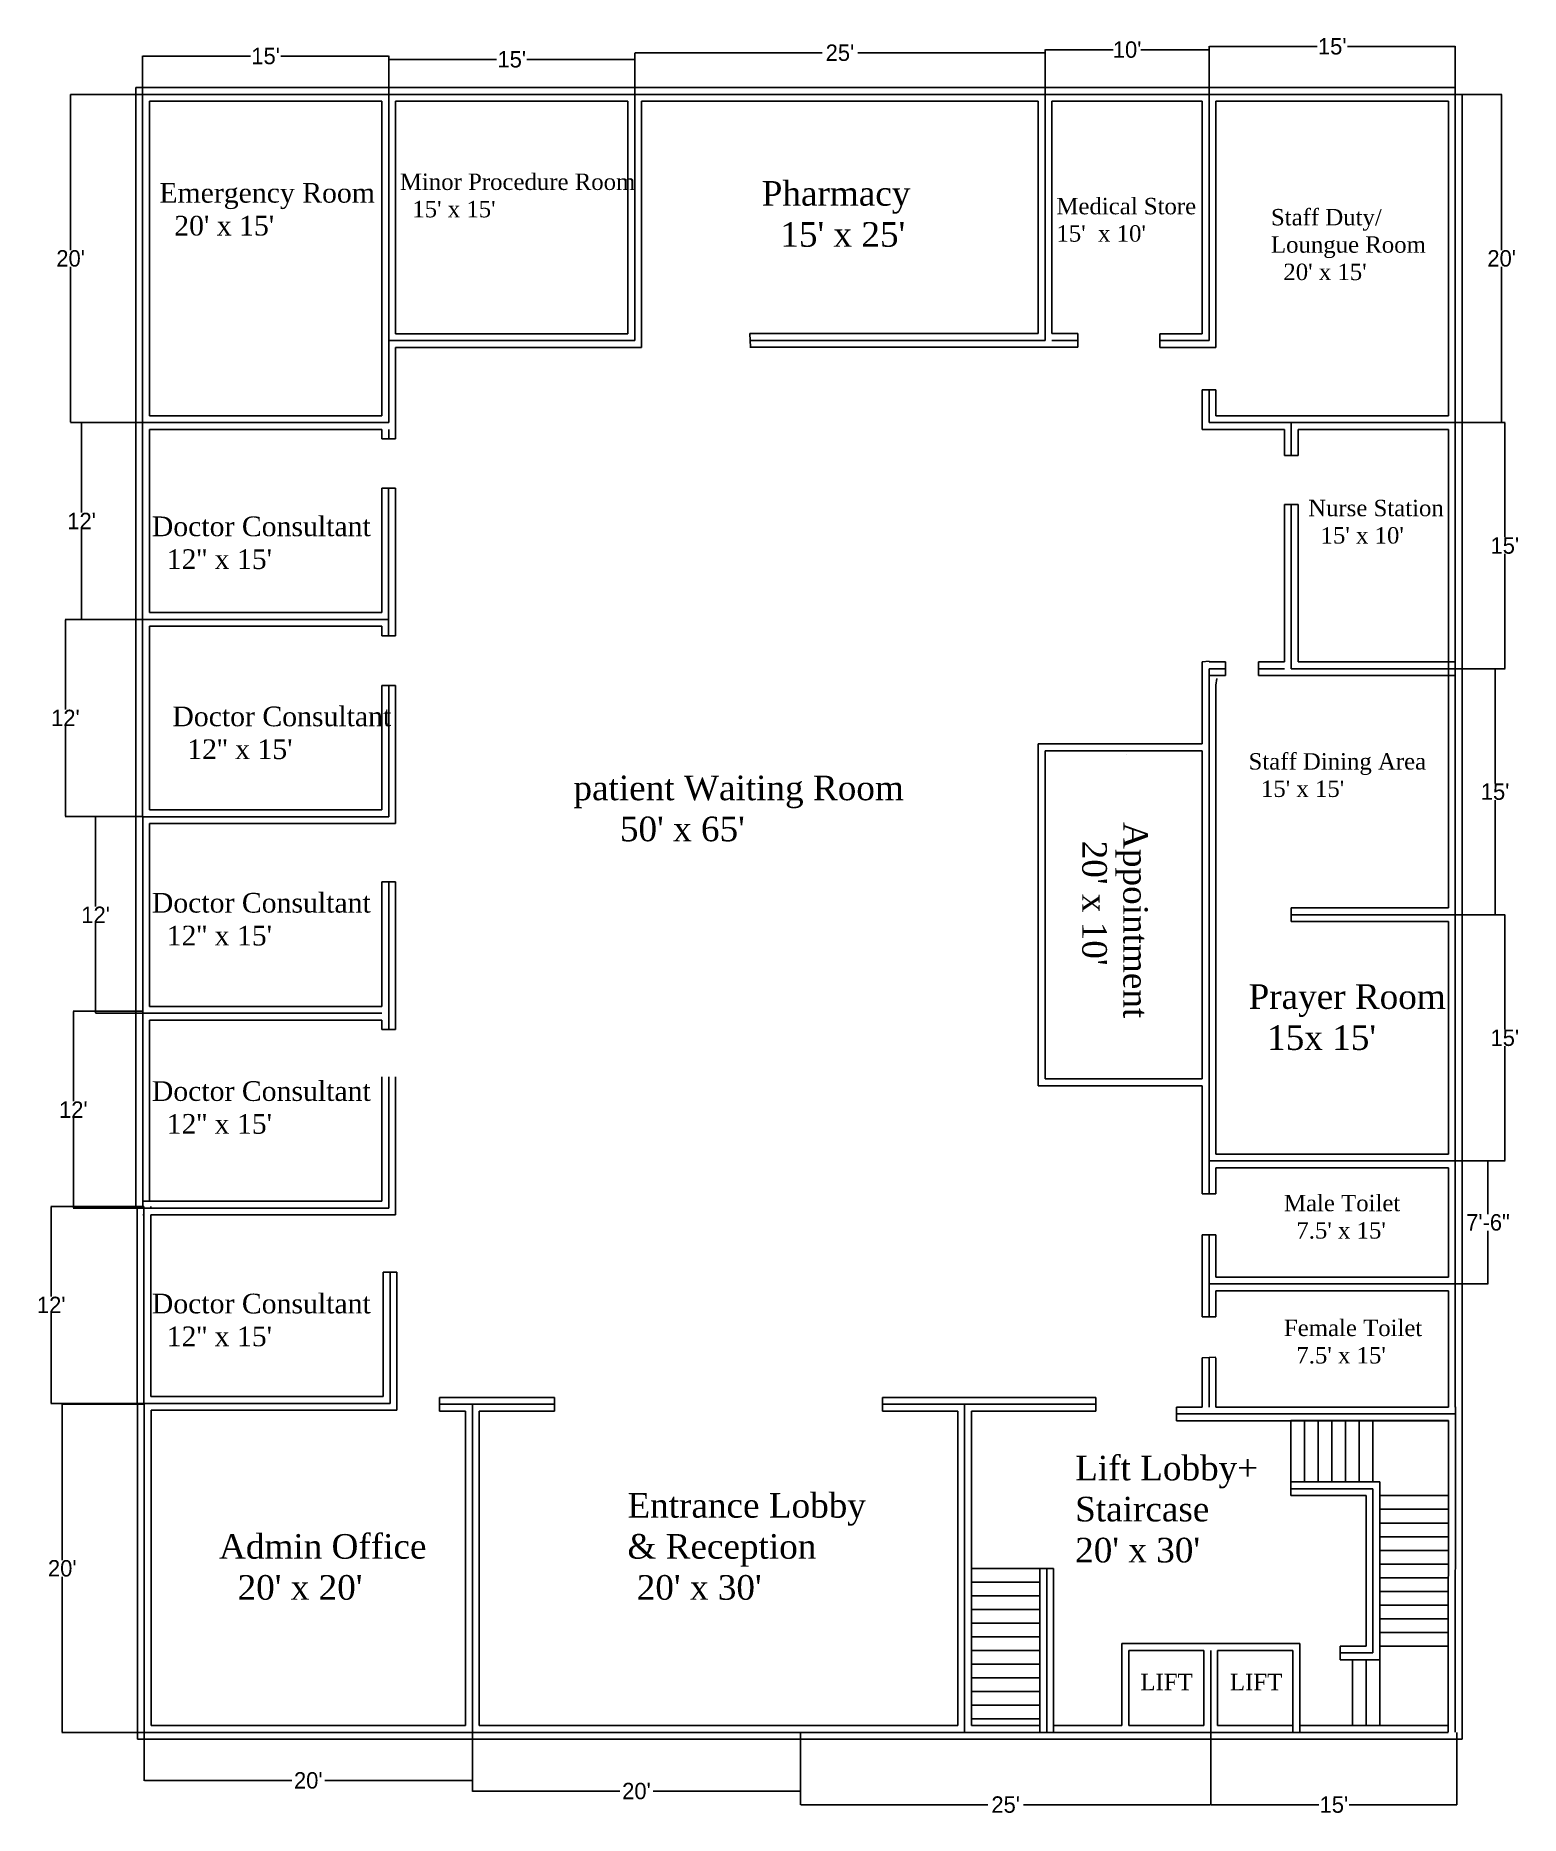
# Model space of a CAD drawing. Header units: inches. Extents: x 5058 to 6144, y 2475 to 3777.
import ezdxf

# ---------------------------------------------------------------- set-up
doc = ezdxf.new("R2010")
doc.units = ezdxf.units.IN
doc.header["$MEASUREMENT"] = 0
doc.dimstyles.get("Standard").update_dxf_attribs({"dimtxt": 12, "dimasz": 0.18, "dimexe": 0.18, "dimexo": 0.0625, "dimgap": 0.09, "dimtad": 0, "dimtih": 1, "dimtoh": 1, "dimdec": 0, "dimzin": 0, "dimdsep": 46, "dimlunit": 4, "dimtxsty": 'Standard', "dimcen": 0.09, "dimadec": 0, "dimazin": 0, "dimtfac": 1, "dimtdec": 0, "dimtofl": 0, "dimtmove": 0, "dimatfit": 3, "dimfxl": 1, "dimtolj": 1, "dimtzin": 0, "dimarcsym": 0})

# ---------------------------------------------------------------- blocks, each defined once
blk = doc.blocks.new('*D4')
at = {"color": 0, "lineweight": -2}
for p, q in [((5137.5, 2775.8), (5077.5, 2775.8)), ((5077.7, 2775.6), (5077.7, 2661.9)), ((5077.7, 2536), (5077.7, 2649.7)), ((5137.5, 2535.8), (5077.5, 2535.8))]:
    blk.add_line(p, q, dxfattribs=at)
at = {"color": 0}
for points in [[(5077.7, 2775.6), (5077.7, 2775.6), (5077.7, 2775.8)], [(5077.7, 2536), (5077.7, 2536), (5077.7, 2535.8)]]:
    blk.add_solid(points, dxfattribs=at)
at = {"layer": 'Defpoints', "color": 0}
for p in [(5077.7, 2775.8), (5137.6, 2775.8), (5137.6, 2535.8)]:
    blk.add_point(p, dxfattribs=at)
at = {"color": 0, "insert": (5077.7, 2655.8), "char_height": 12, "attachment_point": 5}
blk.add_mtext("\\A1;20'", dxfattribs=at)
blk = doc.blocks.new('*D5')
at = {"color": 0, "lineweight": -2}
for p, q in [((5137.3, 2920.5), (5069.4, 2920.5)), ((5069.6, 2920.3), (5069.6, 2854.6)), ((5069.6, 2776.7), (5069.6, 2842.4)), ((5137.3, 2776.5), (5069.4, 2776.5))]:
    blk.add_line(p, q, dxfattribs=at)
at = {"color": 0}
for points in [[(5069.5, 2920.3), (5069.6, 2920.3), (5069.6, 2920.5)], [(5069.5, 2776.7), (5069.6, 2776.7), (5069.6, 2776.5)]]:
    blk.add_solid(points, dxfattribs=at)
at = {"layer": 'Defpoints', "color": 0}
for p in [(5137.4, 2920.5), (5069.6, 2776.5), (5137.4, 2776.5)]:
    blk.add_point(p, dxfattribs=at)
at = {"color": 0, "insert": (5069.6, 2848.5), "char_height": 12, "attachment_point": 5}
blk.add_mtext("\\A1;12'", dxfattribs=at)
blk = doc.blocks.new('*D6')
at = {"color": 0, "lineweight": -2}
for p, q in [((5136.4, 3063.3), (5085.6, 3063.3)), ((5085.8, 3063.1), (5085.8, 2997.4)), ((5085.8, 2919.5), (5085.8, 2985.2)), ((5136.4, 2919.3), (5085.6, 2919.3))]:
    blk.add_line(p, q, dxfattribs=at)
at = {"color": 0}
for points in [[(5085.8, 3063.1), (5085.8, 3063.1), (5085.8, 3063.3)], [(5085.8, 2919.5), (5085.8, 2919.5), (5085.8, 2919.3)]]:
    blk.add_solid(points, dxfattribs=at)
at = {"layer": 'Defpoints', "color": 0}
for p in [(5136.5, 3063.3), (5085.8, 2919.3), (5136.5, 2919.3)]:
    blk.add_point(p, dxfattribs=at)
at = {"color": 0, "insert": (5085.8, 2991.3), "char_height": 12, "attachment_point": 5}
blk.add_mtext("\\A1;12'", dxfattribs=at)
blk = doc.blocks.new('*D7')
at = {"color": 0, "lineweight": -2}
for p, q in [((5136.4, 3205.8), (5101.9, 3205.8)), ((5102.1, 3205.6), (5102.1, 3139.9)), ((5102.1, 3062), (5102.1, 3127.7)), ((5136.4, 3061.8), (5101.9, 3061.8))]:
    blk.add_line(p, q, dxfattribs=at)
at = {"color": 0}
for points in [[(5102, 3205.6), (5102.1, 3205.6), (5102.1, 3205.8)], [(5102, 3062), (5102.1, 3062), (5102.1, 3061.8)]]:
    blk.add_solid(points, dxfattribs=at)
at = {"layer": 'Defpoints', "color": 0}
for p in [(5136.5, 3205.8), (5102.1, 3061.8), (5136.5, 3061.8)]:
    blk.add_point(p, dxfattribs=at)
at = {"color": 0, "insert": (5102.1, 3133.8), "char_height": 12, "attachment_point": 5}
blk.add_mtext("\\A1;12'", dxfattribs=at)
blk = doc.blocks.new('*D9')
at = {"color": 0, "lineweight": -2}
for p, q in [((5136.4, 3349.8), (5079.9, 3349.8)), ((5080, 3349.6), (5080, 3283.9)), ((5080, 3206), (5080, 3271.7)), ((5136.4, 3205.8), (5079.9, 3205.8))]:
    blk.add_line(p, q, dxfattribs=at)
at = {"color": 0}
for points in [[(5080, 3349.6), (5080.1, 3349.6), (5080, 3349.8)], [(5080, 3206), (5080.1, 3206), (5080, 3205.8)]]:
    blk.add_solid(points, dxfattribs=at)
at = {"layer": 'Defpoints', "color": 0}
for p in [(5136.4, 3349.8), (5080, 3205.8), (5136.4, 3205.8)]:
    blk.add_point(p, dxfattribs=at)
at = {"color": 0, "insert": (5080, 3277.8), "char_height": 12, "attachment_point": 5}
blk.add_mtext("\\A1;12'", dxfattribs=at)
blk = doc.blocks.new('*D11')
at = {"color": 0, "lineweight": -2}
for p, q in [((5136.4, 3733.9), (5136.4, 3762)), ((5136.6, 3761.8), (5215.3, 3761.8)), ((5316.2, 3761.8), (5237.5, 3761.8)), ((5316.4, 3733.9), (5316.4, 3762))]:
    blk.add_line(p, q, dxfattribs=at)
at = {"color": 0}
for points in [[(5136.6, 3761.8), (5136.6, 3761.8), (5136.4, 3761.8)], [(5316.2, 3761.8), (5316.2, 3761.8), (5316.4, 3761.8)]]:
    blk.add_solid(points, dxfattribs=at)
at = {"layer": 'Defpoints', "color": 0}
for p in [(5136.4, 3761.8), (5136.4, 3733.8), (5316.4, 3733.8)]:
    blk.add_point(p, dxfattribs=at)
at = {"color": 0, "insert": (5226.4, 3761.8), "char_height": 12, "attachment_point": 5}
blk.add_mtext("\\A1;15'", dxfattribs=at)
blk = doc.blocks.new('*D12')
at = {"color": 0, "lineweight": -2}
for p, q in [((5316.4, 3733.9), (5316.4, 3759.6)), ((5316.6, 3759.4), (5395.3, 3759.4)), ((5496.2, 3759.4), (5417.5, 3759.4)), ((5496.4, 3733.9), (5496.4, 3759.6))]:
    blk.add_line(p, q, dxfattribs=at)
at = {"color": 0}
for points in [[(5316.6, 3759.4), (5316.6, 3759.4), (5316.4, 3759.4)], [(5496.2, 3759.4), (5496.2, 3759.4), (5496.4, 3759.4)]]:
    blk.add_solid(points, dxfattribs=at)
at = {"layer": 'Defpoints', "color": 0}
for p in [(5316.4, 3759.4), (5316.4, 3733.8), (5496.4, 3733.8)]:
    blk.add_point(p, dxfattribs=at)
at = {"color": 0, "insert": (5406.4, 3759.4), "char_height": 12, "attachment_point": 5}
blk.add_mtext("\\A1;15'", dxfattribs=at)
blk = doc.blocks.new('*D13')
at = {"color": 0, "lineweight": -2}
for p, q in [((5496.4, 3733.9), (5496.4, 3764.3)), ((5496.6, 3764.2), (5633.3, 3764.2)), ((5796.2, 3764.2), (5659.5, 3764.2)), ((5796.4, 3733.9), (5796.4, 3764.3))]:
    blk.add_line(p, q, dxfattribs=at)
at = {"color": 0}
for points in [[(5496.6, 3764.2), (5496.6, 3764.1), (5496.4, 3764.2)], [(5796.2, 3764.2), (5796.2, 3764.1), (5796.4, 3764.2)]]:
    blk.add_solid(points, dxfattribs=at)
at = {"layer": 'Defpoints', "color": 0}
for p in [(5796.4, 3764.2), (5496.4, 3733.8), (5796.4, 3733.8)]:
    blk.add_point(p, dxfattribs=at)
at = {"color": 0, "insert": (5646.4, 3764.2), "char_height": 12, "attachment_point": 5}
blk.add_mtext("\\A1;25'", dxfattribs=at)
blk = doc.blocks.new('*D16')
at = {"color": 0, "lineweight": -2}
for p, q in [((5796.4, 3733.9), (5796.4, 3766.7)), ((5796.6, 3766.5), (5846.3, 3766.5)), ((5916.2, 3766.5), (5866.5, 3766.5)), ((5916.4, 3733.9), (5916.4, 3766.7))]:
    blk.add_line(p, q, dxfattribs=at)
at = {"color": 0}
for points in [[(5796.6, 3766.6), (5796.6, 3766.5), (5796.4, 3766.5)], [(5916.2, 3766.6), (5916.2, 3766.5), (5916.4, 3766.5)]]:
    blk.add_solid(points, dxfattribs=at)
at = {"layer": 'Defpoints', "color": 0}
for p in [(5796.4, 3766.5), (5796.4, 3733.8), (5916.4, 3733.8)]:
    blk.add_point(p, dxfattribs=at)
at = {"color": 0, "insert": (5856.4, 3766.5), "char_height": 12, "attachment_point": 5}
blk.add_mtext("\\A1;10'", dxfattribs=at)
blk = doc.blocks.new('*D17')
at = {"color": 0, "lineweight": -2}
for p, q in [((5916.4, 3733.9), (5916.4, 3769.1)), ((5916.6, 3768.9), (5995.3, 3768.9)), ((6096.2, 3768.9), (6017.5, 3768.9)), ((6096.4, 3733.9), (6096.4, 3769.1))]:
    blk.add_line(p, q, dxfattribs=at)
at = {"color": 0}
for points in [[(5916.6, 3769), (5916.6, 3768.9), (5916.4, 3768.9)], [(6096.2, 3769), (6096.2, 3768.9), (6096.4, 3768.9)]]:
    blk.add_solid(points, dxfattribs=at)
at = {"layer": 'Defpoints', "color": 0}
for p in [(6096.4, 3768.9), (5916.4, 3733.8), (6096.4, 3733.8)]:
    blk.add_point(p, dxfattribs=at)
at = {"color": 0, "insert": (6006.4, 3768.9), "char_height": 12, "attachment_point": 5}
blk.add_mtext("\\A1;15'", dxfattribs=at)
blk = doc.blocks.new('*D18')
at = {"color": 0, "lineweight": -2}
for p, q in [((6096.4, 3733.8), (6130.4, 3733.8)), ((6130.3, 3733.6), (6130.3, 3619.9)), ((6130.3, 3494), (6130.3, 3607.7)), ((6096.4, 3493.8), (6130.4, 3493.8))]:
    blk.add_line(p, q, dxfattribs=at)
at = {"color": 0}
for points in [[(6130.2, 3733.6), (6130.3, 3733.6), (6130.3, 3733.8)], [(6130.2, 3494), (6130.3, 3494), (6130.3, 3493.8)]]:
    blk.add_solid(points, dxfattribs=at)
at = {"layer": 'Defpoints', "color": 0}
for p in [(6096.4, 3733.8), (6096.4, 3493.8), (6130.3, 3493.8)]:
    blk.add_point(p, dxfattribs=at)
at = {"color": 0, "insert": (6130.3, 3613.8), "char_height": 12, "attachment_point": 5}
blk.add_mtext("\\A1;20'", dxfattribs=at)
blk = doc.blocks.new('*D19')
at = {"color": 0, "lineweight": -2}
for p, q in [((6096.4, 3493.8), (6132.8, 3493.8)), ((6132.6, 3493.6), (6132.6, 3409.9)), ((6132.6, 3314), (6132.6, 3397.7)), ((6096.4, 3313.8), (6132.8, 3313.8))]:
    blk.add_line(p, q, dxfattribs=at)
at = {"color": 0}
for points in [[(6132.6, 3493.6), (6132.7, 3493.6), (6132.6, 3493.8)], [(6132.6, 3314), (6132.7, 3314), (6132.6, 3313.8)]]:
    blk.add_solid(points, dxfattribs=at)
at = {"layer": 'Defpoints', "color": 0}
for p in [(6096.4, 3493.8), (6132.6, 3493.8), (6096.4, 3313.8)]:
    blk.add_point(p, dxfattribs=at)
at = {"color": 0, "insert": (6132.6, 3403.8), "char_height": 12, "attachment_point": 5}
blk.add_mtext("\\A1;15'", dxfattribs=at)
blk = doc.blocks.new('*D20')
at = {"color": 0, "lineweight": -2}
for p, q in [((6096.4, 3313.8), (6125.7, 3313.8)), ((6125.5, 3313.6), (6125.5, 3229.9)), ((6125.5, 3134), (6125.5, 3217.7)), ((6096.4, 3133.8), (6125.7, 3133.8))]:
    blk.add_line(p, q, dxfattribs=at)
at = {"color": 0}
for points in [[(6125.5, 3313.6), (6125.5, 3313.6), (6125.5, 3313.8)], [(6125.5, 3134), (6125.5, 3134), (6125.5, 3133.8)]]:
    blk.add_solid(points, dxfattribs=at)
at = {"layer": 'Defpoints', "color": 0}
for p in [(6096.4, 3313.8), (6125.5, 3313.8), (6096.4, 3133.8)]:
    blk.add_point(p, dxfattribs=at)
at = {"color": 0, "insert": (6125.5, 3223.8), "char_height": 12, "attachment_point": 5}
blk.add_mtext("\\A1;15'", dxfattribs=at)
blk = doc.blocks.new('*D21')
at = {"color": 0, "lineweight": -2}
for p, q in [((6096.4, 3133.8), (6132.8, 3133.8)), ((6132.6, 3133.6), (6132.6, 3049.9)), ((6132.6, 2954), (6132.6, 3037.7)), ((6096.4, 2953.8), (6132.8, 2953.8))]:
    blk.add_line(p, q, dxfattribs=at)
at = {"color": 0}
for points in [[(6132.6, 3133.6), (6132.7, 3133.6), (6132.6, 3133.8)], [(6132.6, 2954), (6132.7, 2954), (6132.6, 2953.8)]]:
    blk.add_solid(points, dxfattribs=at)
at = {"layer": 'Defpoints', "color": 0}
for p in [(6096.4, 3133.8), (6132.6, 3133.8), (6096.4, 2953.8)]:
    blk.add_point(p, dxfattribs=at)
at = {"color": 0, "insert": (6132.6, 3043.8), "char_height": 12, "attachment_point": 5}
blk.add_mtext("\\A1;15'", dxfattribs=at)
blk = doc.blocks.new('*D26')
at = {"color": 0, "lineweight": -2}
for p, q in [((6096.5, 2953.8), (6120.5, 2953.8)), ((6120.3, 2953.6), (6120.3, 2914.9)), ((6120.3, 2864), (6120.3, 2902.7)), ((6096.5, 2863.8), (6120.5, 2863.8))]:
    blk.add_line(p, q, dxfattribs=at)
at = {"color": 0}
for points in [[(6120.3, 2953.6), (6120.3, 2953.6), (6120.3, 2953.8)], [(6120.3, 2864), (6120.3, 2864), (6120.3, 2863.8)]]:
    blk.add_solid(points, dxfattribs=at)
at = {"layer": 'Defpoints', "color": 0}
for p in [(6096.4, 2953.8), (6096.4, 2863.8), (6120.3, 2863.8)]:
    blk.add_point(p, dxfattribs=at)
at = {"color": 0, "insert": (6120.3, 2908.8), "char_height": 12, "attachment_point": 5}
blk.add_mtext('\\A1;7\'-6"', dxfattribs=at)
blk = doc.blocks.new('*D28')
at = {"color": 0, "lineweight": -2}
for p, q in [((5136.3, 3733.8), (5083.6, 3733.8)), ((5083.8, 3733.6), (5083.8, 3619.9)), ((5083.8, 3494), (5083.8, 3607.7)), ((5136.3, 3493.8), (5083.6, 3493.8))]:
    blk.add_line(p, q, dxfattribs=at)
at = {"color": 0}
for points in [[(5083.8, 3733.6), (5083.8, 3733.6), (5083.8, 3733.8)], [(5083.8, 3494), (5083.8, 3494), (5083.8, 3493.8)]]:
    blk.add_solid(points, dxfattribs=at)
at = {"layer": 'Defpoints', "color": 0}
for p in [(5083.8, 3733.8), (5136.4, 3733.8), (5136.4, 3493.8)]:
    blk.add_point(p, dxfattribs=at)
at = {"color": 0, "insert": (5083.8, 3613.8), "char_height": 12, "attachment_point": 5}
blk.add_mtext("\\A1;20'", dxfattribs=at)
blk = doc.blocks.new('*D29')
at = {"color": 0, "lineweight": -2}
for p, q in [((5136.3, 3493.8), (5091.6, 3493.8)), ((5091.8, 3493.6), (5091.8, 3427.9)), ((5091.8, 3350), (5091.8, 3415.7)), ((5136.3, 3349.8), (5091.6, 3349.8))]:
    blk.add_line(p, q, dxfattribs=at)
at = {"color": 0}
for points in [[(5091.8, 3493.6), (5091.8, 3493.6), (5091.8, 3493.8)], [(5091.8, 3350), (5091.8, 3350), (5091.8, 3349.8)]]:
    blk.add_solid(points, dxfattribs=at)
at = {"layer": 'Defpoints', "color": 0}
for p in [(5091.8, 3493.8), (5136.4, 3493.8), (5136.4, 3349.8)]:
    blk.add_point(p, dxfattribs=at)
at = {"color": 0, "insert": (5091.8, 3421.8), "char_height": 12, "attachment_point": 5}
blk.add_mtext("\\A1;12'", dxfattribs=at)
blk = doc.blocks.new('*D31')
at = {"color": 0, "lineweight": -2}
for p, q in [((5137.6, 2535.8), (5137.6, 2500.5)), ((5377.6, 2535.8), (5377.6, 2500.5)), ((5137.8, 2500.7), (5245.5, 2500.7)), ((5377.4, 2500.7), (5269.7, 2500.7))]:
    blk.add_line(p, q, dxfattribs=at)
at = {"color": 0}
for points in [[(5137.8, 2500.7), (5137.8, 2500.7), (5137.6, 2500.7)], [(5377.4, 2500.7), (5377.4, 2500.7), (5377.6, 2500.7)]]:
    blk.add_solid(points, dxfattribs=at)
at = {"layer": 'Defpoints', "color": 0}
for p in [(5137.6, 2535.8), (5377.6, 2535.8), (5377.6, 2500.7)]:
    blk.add_point(p, dxfattribs=at)
at = {"color": 0, "insert": (5257.6, 2500.7), "char_height": 12, "attachment_point": 5}
blk.add_mtext("\\A1;20'", dxfattribs=at)
blk = doc.blocks.new('*D32')
at = {"color": 0, "lineweight": -2}
for p, q in [((5377.6, 2535.8), (5377.6, 2492.7)), ((5617.6, 2535.8), (5617.6, 2492.7)), ((5377.8, 2492.9), (5485.5, 2492.9)), ((5617.4, 2492.9), (5509.7, 2492.9))]:
    blk.add_line(p, q, dxfattribs=at)
at = {"color": 0}
for points in [[(5377.8, 2492.9), (5377.8, 2492.8), (5377.6, 2492.9)], [(5617.4, 2492.9), (5617.4, 2492.8), (5617.6, 2492.9)]]:
    blk.add_solid(points, dxfattribs=at)
at = {"layer": 'Defpoints', "color": 0}
for p in [(5377.6, 2535.8), (5617.6, 2535.8), (5617.6, 2492.9)]:
    blk.add_point(p, dxfattribs=at)
at = {"color": 0, "insert": (5497.6, 2492.9), "char_height": 12, "attachment_point": 5}
blk.add_mtext("\\A1;20'", dxfattribs=at)
blk = doc.blocks.new('*D33')
at = {"color": 0, "lineweight": -2}
for p, q in [((5617.6, 2535.8), (5617.6, 2482.9)), ((5917.6, 2535.8), (5917.6, 2482.9)), ((5617.8, 2483), (5754.5, 2483)), ((5917.4, 2483), (5780.7, 2483))]:
    blk.add_line(p, q, dxfattribs=at)
at = {"color": 0}
for points in [[(5617.8, 2483.1), (5617.8, 2483), (5617.6, 2483)], [(5917.4, 2483.1), (5917.4, 2483), (5917.6, 2483)]]:
    blk.add_solid(points, dxfattribs=at)
at = {"layer": 'Defpoints', "color": 0}
for p in [(5617.6, 2535.8), (5917.6, 2535.8), (5917.6, 2483)]:
    blk.add_point(p, dxfattribs=at)
at = {"color": 0, "insert": (5767.6, 2483), "char_height": 12, "attachment_point": 5}
blk.add_mtext("\\A1;25'", dxfattribs=at)
blk = doc.blocks.new('*D34')
at = {"color": 0, "lineweight": -2}
for p, q in [((5917.6, 2535.8), (5917.6, 2482.9)), ((6097.6, 2535.8), (6097.6, 2482.9)), ((5917.8, 2483), (5996.5, 2483)), ((6097.4, 2483), (6018.7, 2483))]:
    blk.add_line(p, q, dxfattribs=at)
at = {"color": 0}
for points in [[(5917.8, 2483.1), (5917.8, 2483), (5917.6, 2483)], [(6097.4, 2483.1), (6097.4, 2483), (6097.6, 2483)]]:
    blk.add_solid(points, dxfattribs=at)
at = {"layer": 'Defpoints', "color": 0}
for p in [(5917.6, 2535.8), (6097.6, 2535.8), (5917.6, 2483)]:
    blk.add_point(p, dxfattribs=at)
at = {"color": 0, "insert": (6007.6, 2483), "char_height": 12, "attachment_point": 5}
blk.add_mtext("\\A1;15'", dxfattribs=at)

msp = doc.modelspace()

# ---------------------------------------------------------------- linework, layer by layer
for p, q in [((5131.4, 3733.8), (5131.4, 3738.8)), ((5131.4, 3738.8), (5136.4, 3738.8)), ((5136.4, 3738.8), (5316.4, 3738.8)), ((5136.4, 3738.8), (5316.4, 3738.8)), ((5316.4, 3738.8), (5496.4, 3738.8)), ((5496.4, 3738.8), (5796.4, 3738.8)), ((5796.4, 3738.8), (5916.4, 3738.8)), ((5916.4, 3738.8), (6096.4, 3738.8)), ((5131.4, 3493.8), (5131.4, 3733.8)), ((5141.4, 3728.8), (5311.4, 3728.8)), ((5141.4, 3498.8), (5141.4, 3728.8)), ((5311.4, 3728.8), (5311.4, 3553.8)), ((5311.4, 3728.8), (5311.4, 3498.8)), ((5316.4, 3733.8), (5316.4, 3728.8)), ((5321.4, 3728.8), (5491.4, 3728.8)), ((5321.4, 3728.8), (5321.4, 3558.8)), ((5321.4, 3728.8), (5321.4, 3558.8)), ((5491.4, 3558.8), (5491.4, 3728.8)), ((5501.4, 3728.8), (5791.4, 3728.8)), ((5501.4, 3553.8), (5501.4, 3728.8)), ((5791.4, 3733.9), (5791.4, 3733.8)), ((5791.4, 3728.8), (5791.4, 3558.9)), ((5801.4, 3733.9), (5801.4, 3733.8)), ((5801.4, 3728.8), (5911.4, 3728.8)), ((5801.4, 3728.8), (5801.4, 3558.9)), ((5911.4, 3728.8), (5911.4, 3558.8)), ((5921.4, 3728.8), (6091.4, 3728.8)), ((5921.4, 3728.8), (5921.4, 3553.8)), ((5921.4, 3728.8), (5921.4, 3553.8)), ((6091.4, 3728.8), (6091.4, 3498.8)), ((6101.4, 3733.8), (6101.4, 3493.8)), ((6101.4, 3733.8), (6101.4, 3493.8)), ((5321.4, 3558.8), (5491.4, 3558.8)), ((5501.4, 3548.8), (5501.4, 3553.8)), ((5791.4, 3558.9), (5580.4, 3558.9)), ((5580.4, 3558.9), (5581.1, 3548.9)), ((5801.4, 3558.9), (5820.4, 3558.9)), ((5820.4, 3558.9), (5820.4, 3553.9)), ((5820.4, 3548.9), (5820.4, 3553.9)), ((5911.4, 3558.8), (5880.4, 3558.8)), ((5880.4, 3548.8), (5880.4, 3558.8)), ((5921.4, 3553.8), (5921.4, 3548.8)), ((5321.4, 3548.8), (5496.4, 3548.8)), ((5321.4, 3548.8), (5321.4, 3493.8)), ((5496.4, 3548.8), (5501.4, 3548.8)), ((5796.4, 3548.9), (5580.4, 3548.9)), ((5796.4, 3548.9), (5820.4, 3548.9)), ((5916.4, 3548.8), (5880.4, 3548.8)), ((5921.4, 3548.8), (5916.4, 3548.8)), ((5911.4, 3493.8), (5911.4, 3517.8)), ((5911.4, 3517.8), (5921.4, 3517.8)), ((5921.4, 3498.8), (5921.4, 3517.8)), ((5131.4, 3349.8), (5131.4, 3493.8)), ((5141.4, 3498.8), (5311.4, 3498.8)), ((5141.4, 3488.8), (5311.4, 3488.8)), ((5141.4, 3354.8), (5141.4, 3488.8)), ((5311.4, 3488.8), (5311.4, 3481.8)), ((5316.4, 3493.8), (5316.4, 3493.8)), ((5316.4, 3488.8), (5316.4, 3481.8)), ((5321.4, 3493.8), (5321.4, 3481.8)), ((5911.4, 3493.8), (5911.4, 3488.8)), ((5911.4, 3488.8), (5916.4, 3488.8)), ((5971.4, 3488.8), (5916.4, 3488.8)), ((5976.4, 3498.8), (5921.4, 3498.8)), ((5971.4, 3488.8), (5971.4, 3469.8)), ((6091.4, 3498.8), (5976.4, 3498.8)), ((5981.4, 3488.8), (5981.4, 3469.8)), ((5981.4, 3488.8), (5981.4, 3469.8)), ((6091.4, 3488.8), (5981.4, 3488.8)), ((6091.4, 3488.8), (6091.4, 3313.8)), ((6096.4, 3498.8), (6096.4, 3498.8)), ((6096.4, 3488.8), (6096.4, 3488.8)), ((6101.4, 3493.8), (6101.4, 3313.8)), ((6101.4, 3493.8), (6101.4, 3313.8)), ((6101.4, 3493.8), (6101.4, 3313.8)), ((5311.4, 3481.8), (5321.4, 3481.8)), ((5971.4, 3469.8), (5981.4, 3469.8)), ((5311.3, 3354.8), (5311.3, 3445.8)), ((5311.3, 3445.8), (5321.3, 3445.8)), ((5321.3, 3349.8), (5321.3, 3445.8)), ((5971.4, 3318.8), (5971.4, 3433.8)), ((5971.4, 3318.8), (5971.4, 3433.8)), ((5971.4, 3433.8), (5981.4, 3433.8)), ((5981.4, 3318.8), (5981.4, 3433.8)), ((5131.4, 3205.8), (5131.4, 3349.8)), ((5136.3, 3354.8), (5136.4, 3354.8)), ((5141.4, 3354.8), (5311.3, 3354.8)), ((5321.3, 3349.8), (5321.3, 3337.8)), ((5136.3, 3344.8), (5136.4, 3344.8)), ((5141.4, 3210.5), (5141.4, 3344.8)), ((5141.4, 3344.8), (5311.3, 3344.8)), ((5311.3, 3344.8), (5311.3, 3337.8)), ((5311.3, 3337.8), (5321.3, 3337.8)), ((5911.4, 3318.8), (5916.3, 3319.4)), ((5911.4, 3313.8), (5911.4, 3318.8)), ((5911.4, 3313.8), (5911.4, 3289.8)), ((5916.4, 3318.8), (5928.4, 3318.8)), ((5916.4, 3313.8), (5916.4, 3289.8)), ((5916.4, 3313.8), (5928.4, 3313.8)), ((5916.4, 3313.8), (5928.4, 3313.8)), ((5916.4, 3313.8), (5928.4, 3313.8)), ((5916.4, 3308.8), (5928.4, 3308.8)), ((5921.4, 3301.8), (5922.1, 3306.7)), ((5928.4, 3318.8), (5928.4, 3308.8)), ((5971.4, 3318.8), (5952.4, 3318.8)), ((5952.4, 3318.8), (5952.4, 3308.8)), ((6096.4, 3308.8), (5952.4, 3308.8)), ((6096.4, 3318.8), (5981.4, 3318.8)), ((6091.4, 3313.8), (6091.4, 3138.8)), ((6101.4, 3313.8), (6101.4, 3133.8)), ((5311.5, 3210.5), (5311.5, 3301.5)), ((5311.5, 3301.5), (5321.5, 3301.5)), ((5321.5, 3205.5), (5321.5, 3301.5)), ((5911.4, 3258.8), (5911.4, 3301.8)), ((5911.4, 3258.8), (5911.4, 3301.8)), ((5911.4, 3258.8), (5911.4, 3301.8)), ((5916.3, 3303.8), (5916.4, 3303.8)), ((5921.4, 3193.8), (5921.4, 3301.8)), ((5791.4, 3253.8), (5791.4, 3258.8)), ((5791.4, 3258.8), (5796.4, 3258.8)), ((5796.4, 3258.8), (5911.4, 3258.8)), ((5791.4, 3013.8), (5791.4, 3253.8)), ((5796.4, 3013.8), (5796.4, 3253.8)), ((5796.4, 3253.8), (5911.4, 3253.8)), ((5856.3, 3250.8), (5856.3, 3250.8)), ((5856.3, 3250.8), (5856.3, 3250.8)), ((5911.4, 3193.8), (5911.4, 3253.8)), ((5911.4, 3193.8), (5911.4, 3253.8)), ((5911.4, 3193.8), (5911.4, 3253.8)), ((5911.4, 3133.8), (5911.4, 3253.8)), ((5916.4, 3193.8), (5916.4, 3253.8)), ((5921.4, 3133.8), (5921.4, 3253.8)), ((5131.5, 3205.8), (5131.5, 3061.8)), ((5141.4, 3210.5), (5311.5, 3210.5)), ((5141.5, 3205.8), (5141.5, 3205.5)), ((5141.5, 3205.8), (5141.5, 3205.5)), ((5321.5, 3205.5), (5321.5, 3200.5)), ((5136.5, 3200.5), (5136.5, 3200.5)), ((5141.5, 3200.5), (5316.5, 3200.5)), ((5141.5, 3200.5), (5141.5, 3066.8)), ((5321.5, 3200.5), (5316.5, 3200.5)), ((5311.5, 3066.8), (5311.5, 3157.8)), ((5311.5, 3157.8), (5321.5, 3157.8)), ((5321.5, 3061.8), (5321.5, 3157.8)), ((6091.4, 3138.8), (5976.4, 3138.8)), ((5976.4, 3138.8), (5976.4, 3128.8)), ((5911.4, 3073.8), (5911.4, 3133.8)), ((5916.4, 3133.8), (5916.4, 3109.8)), ((5921.4, 3073.8), (5921.4, 3133.8)), ((6096.4, 3133.8), (5976.4, 3133.8)), ((6091.4, 3128.8), (5976.4, 3128.8)), ((6101.4, 3133.8), (6101.4, 2953.8)), ((5911.4, 3061.8), (5911.4, 3085.8)), ((5916.4, 3061.8), (5916.4, 3097.8)), ((5916.4, 3061.8), (5916.4, 3085.8)), ((5921.4, 3061.8), (5921.4, 3085.8)), ((5131.5, 3063.3), (5131.5, 2919.3)), ((5141.5, 3066.8), (5311.5, 3066.8)), ((5321.5, 3061.8), (5321.5, 3049.8)), ((5321.5, 3061.8), (5321.5, 3049.8)), ((5911.4, 3013.8), (5911.4, 3061.8)), ((5921.4, 2958.8), (5921.4, 3061.8)), ((5141.5, 3056.8), (5311.5, 3056.8)), ((5141.5, 3056.8), (5141.5, 2924.3)), ((5311.5, 3056.8), (5311.5, 3049.8)), ((5311.5, 3049.8), (5321.5, 3049.8)), ((5311.5, 2924.3), (5311.5, 3015.3)), ((5321.5, 2919.3), (5321.5, 3015.3)), ((5791.4, 3013.8), (5791.4, 3008.8)), ((5791.4, 3008.8), (5796.4, 3008.8)), ((5911.4, 3013.8), (5796.4, 3013.8)), ((5911.4, 3008.8), (5796.4, 3008.8)), ((5911.4, 2953.8), (5911.4, 3008.8)), ((5916.4, 2953.8), (5916.4, 3008.8)), ((6091.4, 2958.8), (5921.4, 2958.8)), ((5911.4, 2953.8), (5911.4, 2929.8)), ((6091.4, 2948.8), (5921.4, 2948.8)), ((5921.4, 2948.8), (5921.4, 2929.8)), ((5921.4, 2948.8), (5921.4, 2929.8)), ((5921.4, 2948.8), (5921.4, 2929.8)), ((6091.4, 2948.8), (6091.4, 2868.8)), ((6101.4, 2953.8), (6101.4, 2863.8)), ((5911.4, 2929.8), (5921.4, 2929.8)), ((5132.4, 2920.5), (5132.4, 2776.5)), ((5136.5, 2924.3), (5311.5, 2924.3)), ((5142.4, 2920.5), (5142.4, 2919.3)), ((5321.5, 2914.3), (5321.5, 2919.3)), ((5136.5, 2914.3), (5137.4, 2914.3)), ((5142.4, 2914.3), (5142.4, 2781.5)), ((5142.4, 2914.3), (5316.5, 2914.3)), ((5316.5, 2914.3), (5321.5, 2914.3)), ((5911.4, 2863.8), (5911.4, 2899.8)), ((5911.4, 2899.8), (5921.4, 2899.8)), ((5921.4, 2868.8), (5921.4, 2899.8)), ((5312.4, 2781.5), (5312.4, 2872.5)), ((5312.4, 2872.5), (5322.4, 2872.5)), ((5322.4, 2776.5), (5322.4, 2872.5)), ((5911.4, 2863.8), (5911.4, 2839.8)), ((5916.4, 2863.8), (5916.4, 2839.8)), ((5916.4, 2863.8), (5916.4, 2863.8)), ((6091.4, 2868.8), (5921.4, 2868.8)), ((6101.4, 2863.8), (6101.4, 2773.8)), ((6091.4, 2858.8), (5921.4, 2858.8)), ((5921.4, 2858.8), (5921.4, 2839.8)), ((6091.4, 2858.8), (6091.4, 2773.8)), ((5911.4, 2839.8), (5921.4, 2839.8)), ((5911.4, 2809.8), (5921.4, 2810.3)), ((5911.4, 2773.8), (5911.4, 2809.8)), ((5916.4, 2773.8), (5916.4, 2809.8)), ((5921.4, 2773.8), (5921.4, 2809.8)), ((5132.6, 2775.8), (5132.6, 2535.8)), ((5142.4, 2781.5), (5312.4, 2781.5)), ((5322.4, 2776.5), (5322.4, 2771.5)), ((5377.6, 2780.8), (5353.6, 2780.8)), ((5353.6, 2770.8), (5353.6, 2780.8)), ((5377.6, 2780.8), (5437.6, 2780.8)), ((5437.6, 2780.8), (5437.6, 2770.8)), ((5737.6, 2780.8), (5677.6, 2780.8)), ((5677.6, 2780.8), (5677.6, 2770.8)), ((5737.6, 2780.8), (5833.6, 2780.8)), ((5737.6, 2780.8), (5833.6, 2780.8)), ((5737.6, 2780.8), (5833.6, 2780.8)), ((5737.6, 2780.8), (5833.6, 2780.8)), ((5833.6, 2780.8), (5833.6, 2770.8)), ((5911.4, 2773.8), (5892.4, 2773.8)), ((5892.4, 2763.8), (5892.4, 2773.8)), ((6091.5, 2773.8), (5921.4, 2773.8)), ((6091.5, 2774), (6091.4, 2774)), ((6091.5, 2774), (6091.5, 2773.8)), ((6101.5, 2774), (6101.3, 2536)), ((5137.4, 2771.5), (5137.6, 2771.5)), ((5142.6, 2771.5), (5142.6, 2540.8)), ((5142.6, 2771.5), (5317.4, 2771.5)), ((5322.4, 2771.5), (5317.4, 2771.5)), ((5372.6, 2770.8), (5353.6, 2770.8)), ((5372.6, 2540.8), (5372.6, 2770.8)), ((5382.6, 2540.8), (5382.6, 2770.8)), ((5382.6, 2770.8), (5437.6, 2770.8)), ((5732.6, 2770.8), (5677.6, 2770.8)), ((5732.6, 2540.8), (5732.6, 2770.8)), ((5742.6, 2770.8), (5833.6, 2770.8)), ((5742.6, 2540.8), (5742.6, 2770.8)), ((5916.4, 2763.8), (5892.4, 2763.8)), ((6091.5, 2763.8), (5916.4, 2763.8)), ((6091.5, 2764), (5976.2, 2764)), ((5976.2, 2719), (5976.2, 2764)), ((5986.2, 2719), (5986.2, 2764)), ((5996.2, 2719), (5996.2, 2764)), ((6006.2, 2719), (6006.2, 2764)), ((6016.2, 2719), (6016.2, 2764)), ((6026.2, 2719), (6026.2, 2764)), ((6036.2, 2719), (6036.2, 2764)), ((6091.5, 2764), (6091.3, 2536)), ((6091.5, 2769), (6091.5, 2768.8)), ((6096.4, 2768.8), (6091.5, 2768.8)), ((5976.2, 2719), (6036.2, 2719)), ((5976.2, 2719), (6036.2, 2719)), ((5976.2, 2719), (6036.2, 2719)), ((5976.2, 2719), (5976.2, 2709)), ((5976.2, 2714), (6036.2, 2714)), ((5976.2, 2709), (6031.2, 2709)), ((6031.2, 2709), (6031.2, 2654)), ((6041.2, 2719), (6036.2, 2719)), ((6041.2, 2714), (6041.2, 2719)), ((6041.2, 2714), (6041.2, 2654)), ((6041.2, 2709), (6091.2, 2709)), ((6041.2, 2699), (6091.2, 2699)), ((6041.2, 2689), (6091.2, 2689)), ((6041.2, 2679), (6091.2, 2679)), ((6041.2, 2669), (6091.2, 2669)), ((5792.6, 2655.8), (5742.6, 2655.8)), ((5792.6, 2535.8), (5792.6, 2655.8)), ((5792.6, 2655.8), (5802.6, 2655.8)), ((5797.6, 2535.8), (5797.6, 2655.8)), ((5802.6, 2535.8), (5802.6, 2655.8)), ((6041.2, 2659), (6091.2, 2659)), ((5792.6, 2645.8), (5742.6, 2645.8)), ((6031.2, 2654), (6031.2, 2599)), ((6036.2, 2654), (6036.2, 2594)), ((6041.2, 2654), (6041.2, 2594)), ((6041.2, 2654), (6041.2, 2594)), ((6041.2, 2654), (6041.2, 2594)), ((6041.2, 2649), (6091.2, 2649)), ((5792.6, 2635.8), (5742.6, 2635.8)), ((6041.2, 2639), (6091.2, 2639)), ((5792.6, 2625.8), (5742.6, 2625.8)), ((6041.2, 2629), (6091.2, 2629)), ((6041.2, 2619), (6091.2, 2619)), ((6041.2, 2619), (6091.2, 2619)), ((5792.6, 2615.8), (5742.6, 2615.8)), ((5792.6, 2605.8), (5742.6, 2605.8)), ((6041.2, 2609), (6091.2, 2609)), ((5792.6, 2595.8), (5742.6, 2595.8)), ((5852.6, 2600.8), (5857.6, 2600.9)), ((5852.6, 2595.8), (5852.6, 2600.8)), ((5852.6, 2540.8), (5852.6, 2595.8)), ((5857.6, 2600.8), (5917.6, 2600.8)), ((5857.6, 2595.8), (5912.6, 2595.8)), ((5857.6, 2540.8), (5857.6, 2595.8)), ((5912.6, 2595.8), (5912.6, 2540.8)), ((5917.6, 2600.8), (5977.6, 2600.8)), ((5917.6, 2595.8), (5917.6, 2535.8)), ((5922.6, 2595.8), (5977.6, 2595.8)), ((5922.6, 2595.8), (5922.6, 2540.8)), ((5922.6, 2595.8), (5922.6, 2540.8)), ((5982.6, 2600.8), (5977.6, 2600.8)), ((5977.6, 2595.8), (5977.6, 2535.8)), ((5982.6, 2595.8), (5982.6, 2600.8)), ((5982.6, 2595.8), (5982.6, 2535.8)), ((6031.2, 2599), (6012.2, 2599)), ((6012.2, 2589), (6012.2, 2599)), ((6041.2, 2599), (6091.2, 2599)), ((6041.2, 2589), (6041.2, 2594)), ((5792.6, 2585.8), (5742.6, 2585.8)), ((6036.2, 2589), (6012.2, 2589)), ((6021.2, 2589), (6021.2, 2540.8)), ((6031.2, 2589), (6031.2, 2540.8)), ((6031.2, 2589), (6031.2, 2540.8)), ((6031.2, 2589), (6031.2, 2540.8)), ((6036.2, 2589), (6041.2, 2589)), ((6041.2, 2589), (6041.2, 2540.8)), ((5792.6, 2575.8), (5742.6, 2575.8)), ((5792.6, 2565.8), (5742.6, 2565.8)), ((5792.6, 2555.8), (5742.6, 2555.8)), ((5142.6, 2540.8), (5372.6, 2540.8)), ((5382.6, 2540.8), (5617.6, 2540.8)), ((5617.6, 2540.8), (5732.6, 2540.8)), ((5792.6, 2545.8), (5742.6, 2545.8)), ((5742.6, 2540.8), (5792.6, 2540.8)), ((5792.6, 2540.8), (5742.6, 2540.8)), ((5802.6, 2540.8), (5852.6, 2540.8)), ((5852.6, 2540.8), (5802.6, 2540.8)), ((5912.6, 2540.8), (5857.6, 2540.8)), ((5857.6, 2540.8), (5912.6, 2540.8)), ((5922.6, 2540.8), (5977.6, 2540.8)), ((5982.6, 2540.8), (6091.3, 2540.8)), ((5132.6, 2530.8), (5132.6, 2535.8)), ((5137.6, 2530.8), (5132.6, 2530.8)), ((5137.6, 2530.8), (5377.6, 2530.8)), ((5377.6, 2530.8), (5617.6, 2530.8)), ((5617.6, 2530.8), (5917.6, 2530.8)), ((5732.6, 2535.8), (5732.6, 2535.8)), ((5737.6, 2535.8), (5792.6, 2535.8)), ((5737.6, 2535.8), (5792.6, 2535.8)), ((5792.6, 2535.8), (5737.6, 2535.8)), ((5917.6, 2530.8), (5737.6, 2530.8)), ((5742.6, 2535.8), (5742.6, 2535.8)), ((5917.6, 2535.8), (5802.6, 2535.8)), ((5802.6, 2535.8), (5857.6, 2535.8)), ((5852.6, 2535.8), (5852.6, 2535.8)), ((5857.6, 2535.8), (5857.6, 2535.8)), ((5912.6, 2535.8), (5912.6, 2535.8)), ((5917.6, 2530.8), (6097.6, 2530.8)), ((5922.6, 2535.8), (5922.6, 2535.8)), ((5922.6, 2535.8), (5922.6, 2535.8)), ((6101.3, 2531), (6096.3, 2531)), ((6101.3, 2536), (6101.3, 2531))]:
    msp.add_line(p, q)
at = {"color": 5}
for p, q in [((5136.4, 3493.8), (5136.4, 3733.8)), ((5136.4, 3733.8), (5316.4, 3733.8)), ((5316.4, 3733.8), (5496.4, 3733.8)), ((5316.4, 3733.8), (5316.4, 3493.8)), ((5496.4, 3733.8), (5796.4, 3733.8)), ((5496.4, 3553.8), (5496.4, 3733.8)), ((5796.4, 3733.9), (5796.4, 3553.9)), ((5796.4, 3733.8), (5916.4, 3733.8)), ((5916.4, 3733.8), (6096.4, 3733.8)), ((5916.4, 3733.8), (5916.4, 3553.8)), ((6096.4, 3733.8), (6096.4, 3493.8)), ((5316.4, 3553.8), (5496.4, 3553.8)), ((5796.4, 3553.9), (5580.4, 3553.9)), ((5801.4, 3553.9), (5820.4, 3553.9)), ((5916.4, 3553.8), (5880.4, 3553.8)), ((5916.4, 3493.8), (5916.4, 3517.8)), ((5136.4, 3349.8), (5136.4, 3493.8)), ((5136.4, 3493.8), (5316.4, 3493.8)), ((5976.4, 3493.8), (5916.4, 3493.8)), ((6096.4, 3493.8), (5976.4, 3493.8)), ((5976.4, 3493.8), (5976.4, 3469.8)), ((6096.4, 3493.8), (6096.4, 3313.8)), ((5316.3, 3349.8), (5316.3, 3445.8)), ((5976.4, 3313.8), (5976.4, 3433.8)), ((5136.3, 3349.8), (5316.3, 3349.8)), ((5136.4, 3205.8), (5136.4, 3349.8)), ((5316.3, 3349.8), (5316.3, 3337.8)), ((5916.4, 3313.8), (5928.4, 3313.8)), ((5971.4, 3313.8), (5952.4, 3313.8)), ((6096.4, 3313.8), (5976.4, 3313.8)), ((6096.4, 3313.8), (6096.4, 3133.8)), ((5316.5, 3205.5), (5316.5, 3301.5)), ((5916.4, 3193.8), (5916.4, 3301.8)), ((5916.4, 3133.8), (5916.4, 3253.8)), ((5136.5, 3205.8), (5136.5, 3061.8)), ((5136.5, 3205.5), (5316.5, 3205.5)), ((5316.5, 3061.8), (5316.5, 3157.8)), ((5916.4, 3073.8), (5916.4, 3133.8)), ((6091.4, 3133.8), (5976.4, 3133.8)), ((6096.4, 3133.8), (6096.4, 2953.8)), ((5136.5, 3063.3), (5136.5, 2919.3)), ((5136.5, 3061.8), (5311.5, 3061.8)), ((5316.5, 3061.8), (5316.5, 3049.8)), ((5916.4, 2953.8), (5916.4, 3061.8)), ((5316.5, 2919.3), (5316.5, 3015.3)), ((6096.4, 2953.8), (5916.4, 2953.8)), ((5916.4, 2953.8), (5916.4, 2929.8)), ((6096.4, 2953.8), (6096.4, 2863.8)), ((5136.5, 2919.3), (5316.5, 2919.3)), ((5137.4, 2920.5), (5137.4, 2776.5)), ((5916.4, 2863.8), (5916.4, 2899.8)), ((5317.4, 2776.5), (5317.4, 2872.5)), ((6096.4, 2863.8), (5916.4, 2863.8)), ((5916.4, 2863.8), (5916.4, 2839.8)), ((6096.4, 2863.8), (6096.4, 2773.8)), ((5916.4, 2773.8), (5916.4, 2809.8)), ((5137.4, 2776.5), (5317.4, 2776.5)), ((5137.6, 2775.8), (5137.6, 2535.8)), ((5377.6, 2775.8), (5353.6, 2775.8)), ((5377.6, 2535.8), (5377.6, 2775.8)), ((5377.6, 2775.8), (5437.6, 2775.8)), ((5737.6, 2775.8), (5677.6, 2775.8)), ((5737.6, 2535.8), (5737.6, 2775.8)), ((5737.6, 2775.8), (5833.6, 2775.8)), ((6096.5, 2774), (6096.3, 2536)), ((5916.4, 2768.8), (5892.4, 2768.8)), ((6096.4, 2768.8), (5916.4, 2768.8)), ((5976.2, 2714), (6031.2, 2714)), ((6036.2, 2714), (6036.2, 2654)), ((6036.2, 2654), (6036.2, 2594)), ((6036.2, 2594), (6012.2, 2594)), ((5137.6, 2535.8), (5377.6, 2535.8)), ((5377.6, 2535.8), (5617.6, 2535.8)), ((5617.6, 2535.8), (5917.6, 2535.8)), ((5917.6, 2535.8), (5982.6, 2535.8)), ((5982.6, 2535.8), (6091.3, 2535.8))]:
    msp.add_line(p, q, dxfattribs=at)
at = {"color": 0}
msp.add_line((6091.4, 3128.8), (6091.4, 2958.8), dxfattribs=at)

# ---------------------------------------------------------------- texts
at = {"attachment_point": 1}
for s, insert, char_height in [("{\\fTimes New Roman|b0|i0|c0|p18;Minor Procedure Room^J  15' x 15'}", (5324.6, 3675.9), 12), ("{\\fTimes New Roman|b0|i0|c0|p18;Pharmacy^J  15' x 25'}", (5589.2, 3670.4), 18), ("{\\fTimes New Roman|b0|i0|c0|p18;Emergency Room^J  20' x 15'}", (5148.7, 3669), 14.4), ("{\\fTimes New Roman|b0|i0|c0|p18;Medical Store^J15'  x 10'}", (5804.7, 3658.1), 12), ("{\\fTimes New Roman|b0|i0|c0|p18;Staff Duty/\\PLoungue Room^J  20' x 15'}", (5961.6, 3650), 12), ("{\\fTimes New Roman|b0|i0|c0|p18;Nurse Station^J  15' x 10'}", (5988.8, 3437.3), 12), ("{\\fTimes New Roman|b0|i0|c0|p18;Doctor Consultant^J  12'' x 15'}", (5143.2, 3425.1), 14.4), ("{\\fTimes New Roman|b0|i0|c0|p18;Doctor Consultant^J  12'' x 15'}", (5158.2, 3286.1), 14.4), ("{\\fTimes New Roman|b0|i0|c0|p18;Staff Dining Area^J  15' x 15'}", (5945.2, 3252), 12), ("{\\fTimes New Roman|b0|i0|c0|p18;patient Waiting Room^J     50' x 65'}", (5451.5, 3235.6), 18), ("{\\fTimes New Roman|b0|i0|c0|p18;Doctor Consultant^J  12'' x 15'}", (5143.2, 3149.8), 14.4), ("{\\fTimes New Roman|b0|i0|c0|p18;Prayer Room^J  15x 15'}", (5945.2, 3083), 18), ("{\\fTimes New Roman|b0|i0|c0|p18;Doctor Consultant^J  12'' x 15'}", (5143.2, 3012.1), 14.4), ("{\\fTimes New Roman|b0|i0|c0|p18;Male Toilet^J  7.5' x 15'}", (5971.1, 2929), 12), ("{\\fTimes New Roman|b0|i0|c0|p18;Doctor Consultant^J  12'' x 15'}", (5143.2, 2856.7), 14.4), ("{\\fTimes New Roman|b0|i0|c0|p18;Female Toilet^J  7.5' x 15'}", (5971.1, 2837.7), 12), ("{\\fTimes New Roman|b0|i0|c0|p18;Lift Lobby+^JStaircase^J20' x 30'}", (5818.4, 2738.2), 18), ("{\\fTimes New Roman|b0|i0|c0|p18;Entrance Lobby^J& Reception^J 20' x 30'}", (5491, 2710.9), 18), ("{\\fTimes New Roman|b0|i0|c0|p18;Admin Office^J  20' x 20'}", (5192.3, 2680.9), 18), ('{\\fTimes New Roman|b0|i0|c0|p18;LIFT}', (5866.1, 2578.7), 12), ('{\\fTimes New Roman|b0|i0|c0|p18;LIFT}', (5931.6, 2578.7), 12)]:
    msp.add_mtext(s, dxfattribs=dict(at, insert=insert, char_height=char_height))
at = {"insert": (5871.6, 3201.6), "char_height": 18, "attachment_point": 1, "rotation": 270}
msp.add_mtext("{\\fTimes New Roman|b0|i0|c0|p18;Appointment^J  20' x 10'}", dxfattribs=at)

# ---------------------------------------------------------------- dimensions: what is measured, and where the dimension line sits
for base, p1, p2, picture, middle in [((6096.4, 3768.9), (5916.4, 3733.8), (6096.4, 3733.8), '*D17', (6006.4, 3768.9)), ((5136.4, 3761.8), (5316.4, 3733.8), (5136.4, 3733.8), '*D11', (5226.4, 3761.8)), ((5316.4, 3759.4), (5496.4, 3733.8), (5316.4, 3733.8), '*D12', (5406.4, 3759.4)), ((5796.4, 3764.2), (5496.4, 3733.8), (5796.4, 3733.8), '*D13', (5646.4, 3764.2)), ((5796.4, 3766.5), (5916.4, 3733.8), (5796.4, 3733.8), '*D16', (5856.4, 3766.5)), ((5377.6, 2500.7), (5137.6, 2535.8), (5377.6, 2535.8), '*D31', (5257.6, 2500.7)), ((5617.6, 2492.9), (5377.6, 2535.8), (5617.6, 2535.8), '*D32', (5497.6, 2492.9)), ((5917.6, 2483), (5617.6, 2535.8), (5917.6, 2535.8), '*D33', (5767.6, 2483)), ((5917.6, 2483), (6097.6, 2535.8), (5917.6, 2535.8), '*D34', (6007.6, 2483))]:
    dim = msp.add_linear_dim(base=base, p1=p1, p2=p2, dimstyle='Standard')
    dim.commit()
    dim.dimension.update_dxf_attribs({"geometry": picture, "text_midpoint": middle})
for base, p1, p2, picture, middle in [((5083.8, 3733.8), (5136.4, 3493.8), (5136.4, 3733.8), '*D28', (5083.8, 3613.8)), ((6130.3, 3493.8), (6096.4, 3733.8), (6096.4, 3493.8), '*D18', (6130.3, 3613.8)), ((5091.8, 3493.8), (5136.4, 3349.8), (5136.4, 3493.8), '*D29', (5091.8, 3421.8)), ((6132.6, 3493.8), (6096.4, 3313.8), (6096.4, 3493.8), '*D19', (6132.6, 3403.8)), ((5080, 3205.8), (5136.4, 3349.8), (5136.4, 3205.8), '*D9', (5080, 3277.8)), ((6125.5, 3313.8), (6096.4, 3133.8), (6096.4, 3313.8), '*D20', (6125.5, 3223.8)), ((5102.1, 3061.8), (5136.5, 3205.8), (5136.5, 3061.8), '*D7', (5102.1, 3133.8)), ((6132.6, 3133.8), (6096.4, 2953.8), (6096.4, 3133.8), '*D21', (6132.6, 3043.8)), ((5085.8, 2919.3), (5136.5, 3063.3), (5136.5, 2919.3), '*D6', (5085.8, 2991.3)), ((6120.3, 2863.8), (6096.4, 2953.8), (6096.4, 2863.8), '*D26', (6120.3, 2908.8)), ((5069.6, 2776.5), (5137.4, 2920.5), (5137.4, 2776.5), '*D5', (5069.6, 2848.5)), ((5077.7, 2775.8), (5137.6, 2535.8), (5137.6, 2775.8), '*D4', (5077.7, 2655.8))]:
    dim = msp.add_linear_dim(base=base, p1=p1, p2=p2, angle=90, dimstyle='Standard')
    dim.commit()
    dim.dimension.update_dxf_attribs({"geometry": picture, "text_midpoint": middle})

doc.saveas('drawing.dxf')
